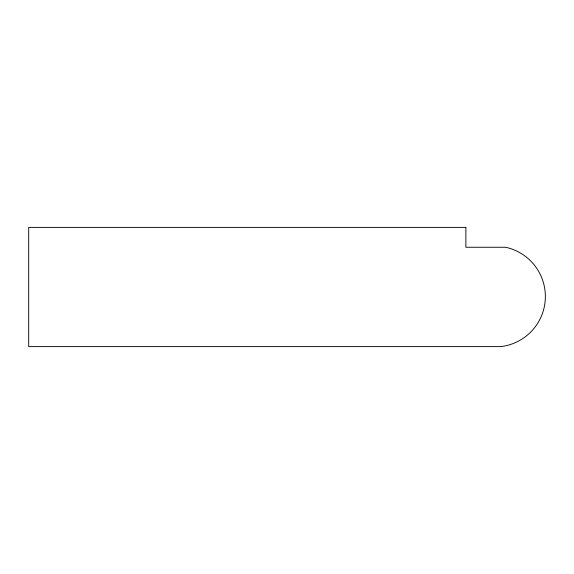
<?xml version="1.0" encoding="UTF-8"?>
<svg xmlns="http://www.w3.org/2000/svg" width="574" height="574" viewBox="0 0 574 574"><rect width="100%" height="100%" fill="white"/><g stroke="black" fill="none" stroke-linecap="round" stroke-linejoin="round"><path stroke-width="0.86" d="M465.873 227.383L28.7 227.383L28.7 346.617L500.65 346.617A50.412 50.412 0 0 0 505.615 247.258L465.873 247.258L465.873 227.383"/></g></svg>
